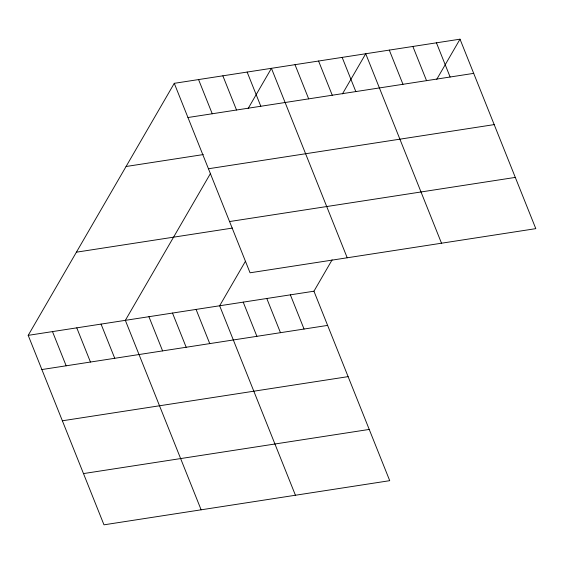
<?xml version="1.0" encoding="UTF-8"?>
<svg xmlns="http://www.w3.org/2000/svg" width="564" height="564" viewBox="0 0 564 564"><rect width="100%" height="100%" fill="white"/><g stroke="black" fill="none" stroke-linecap="round" stroke-linejoin="round"><path stroke-width="0.85" d="M332.125 259.835L313.944 291.207L389.724 480.676L103.98 524.823L28.2 335.354L174.276 83.324L460.02 39.177L535.8 228.646L250.056 272.793L174.276 83.324M210.591 173.282L125.349 320.345L201.129 509.814M248.174 108.443L271.432 68.314L347.212 257.783M245.439 261.273L219.65 305.78L295.43 495.241M342.468 93.871L365.726 53.749L441.506 243.211M436.762 79.305L460.02 39.177M187.953 117.516L473.697 73.369M126.075 166.5L203.273 154.571M208.447 168.756L494.191 124.609M229.562 221.553L515.306 177.406M76.408 252.186L232.495 228.067M28.2 335.354L313.944 291.207M41.877 369.547L327.613 325.4M62.371 420.786L348.108 376.639M83.486 473.584L369.23 429.43M436.444 42.822L450.121 77.014M412.869 46.459L426.546 80.652M389.301 50.104L402.971 84.297M342.151 57.387L355.828 91.579M318.575 61.032L332.252 95.224M295.007 64.677L308.677 98.862M247.145 72.072L260.815 106.258M222.858 75.823L236.527 110.015M290.368 294.852L304.045 329.038M198.563 79.573L212.24 113.766M266.793 298.49L280.47 332.682M243.218 302.135L256.895 336.327M196.075 309.417L209.752 343.61M172.499 313.062L186.176 347.255M148.924 316.707L162.601 350.893M101.062 324.096L114.739 358.288M76.775 327.853L90.451 362.039M52.487 331.604L66.164 365.796"/></g></svg>
